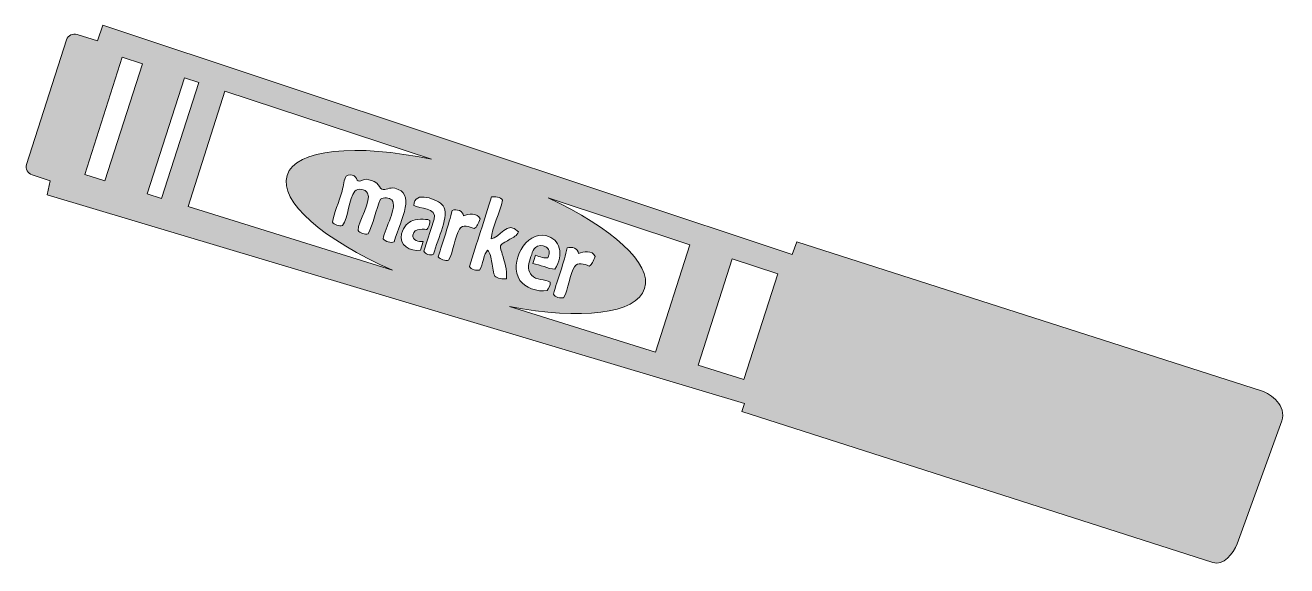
# Model space of a CAD drawing. Header units: inches. Extents: x 0 to 102, y 0 to 43.
import ezdxf

# ---------------------------------------------------------------- set-up
doc = ezdxf.new("R2010")
doc.units = ezdxf.units.IN
doc.header["$MEASUREMENT"] = 0
doc.layers.add('Layer 1', color=7, linetype='Continuous')

msp = doc.modelspace()

# ---------------------------------------------------------------- hatches: boundary and pattern name
at = {"layer": 'Layer 1', "true_color": 0xadb548}
h = msp.add_hatch(color=55, dxfattribs=at)
h.dxf.hatch_style = 2
edge = h.paths.add_edge_path()
edge.add_spline(control_points=[(99.88, 13.92), (99.88, 13.92), (62.31, 25.97), (62.31, 25.97), (62.31, 25.97), (61.92, 24.94), (61.92, 24.94), (61.92, 24.94), (6.18, 43.49), (6.18, 43.49), (6.18, 43.49), (5.75, 42.22), (5.75, 42.22), (5.75, 42.22), (4.11, 42.74), (4.11, 42.74), (3.76, 42.86), (3.38, 42.66), (3.26, 42.31), (3.26, 42.31), (0.03, 32.23), (0.03, 32.23), (-0.08, 31.88), (0.11, 31.5), (0.47, 31.39), (0.47, 31.39), (1.93, 30.92), (1.93, 30.92), (1.93, 30.92), (1.7, 29.78), (1.7, 29.78), (1.7, 29.78), (58.07, 12.91), (58.07, 12.91), (58.07, 12.91), (57.86, 12.26), (57.86, 12.26), (57.86, 12.26), (95.95, 0.04), (95.95, 0.04), (96.76, -0.22), (97.64, 0.75), (97.9, 1.56), (97.9, 1.56), (101.52, 11.49), (101.52, 11.49), (101.92, 12.74), (100.69, 13.66), (99.88, 13.92)], knot_values=[0, 0, 0, 0, 1, 1, 1, 2, 2, 2, 3, 3, 3, 4, 4, 4, 5, 5, 5, 6, 6, 6, 7, 7, 7, 8, 8, 8, 9, 9, 9, 10, 10, 10, 11, 11, 11, 12, 12, 12, 13, 13, 13, 14, 14, 14, 15, 15, 15, 16, 16, 16, 16], degree=3, periodic=1)
edge = h.paths.add_edge_path()
edge.add_spline(control_points=[(42.01, 26.48), (43.19, 26.2), (43.5, 24.96), (42.75, 23.76), (42.21, 23.77), (41.53, 24.15), (40.97, 24.22), (41.01, 24.32), (41.05, 24.43), (41.08, 24.54), (41.12, 24.67), (41.14, 24.79), (41.18, 24.91), (41.49, 24.75), (41.95, 24.63), (42.18, 24.68), (42.22, 24.69), (42.26, 24.94), (42.27, 24.98), (42.28, 25.07), (42.29, 25.15), (42.27, 25.24), (42.24, 25.39), (42.14, 25.51), (42, 25.58), (41.77, 25.71), (41.37, 25.7), (41.17, 25.52), (41, 25.38), (40.93, 25.16), (40.87, 24.95), (40.72, 24.52), (40.49, 23.95), (40.71, 23.5), (40.75, 23.42), (40.8, 23.34), (40.86, 23.27), (41.22, 22.87), (41.96, 22.97), (42.36, 22.71), (42.41, 22.48), (42.24, 22.21), (42.12, 22.04), (41.32, 21.89), (40.31, 22.29), (39.92, 22.85), (38.95, 24.3), (40.43, 26.86), (42.01, 26.48)], knot_values=[0, 0, 0, 0, 1, 1, 1, 2, 2, 2, 3, 3, 3, 4, 4, 4, 5, 5, 5, 6, 6, 6, 7, 7, 7, 8, 8, 8, 9, 9, 9, 10, 10, 10, 11, 11, 11, 12, 12, 12, 13, 13, 13, 14, 14, 14, 15, 15, 15, 16, 16, 16, 16], degree=3, periodic=1)
edge = h.paths.add_edge_path()
edge.add_spline(control_points=[(43.75, 25.48), (44.09, 25.62), (44.65, 25.44), (44.65, 25.03), (45.03, 25.21), (45.79, 25.32), (46, 24.79), (45.88, 24.44), (45.73, 24.13), (45.53, 24.02), (45.06, 24.16), (44.62, 24.39), (44.33, 23.95), (43.92, 23.35), (43.87, 22.15), (43.45, 21.46), (43.21, 21.37), (42.74, 21.52), (42.62, 21.73), (42.98, 22.95), (43.48, 24.36), (43.75, 25.48)], knot_values=[0, 0, 0, 0, 1, 1, 1, 2, 2, 2, 3, 3, 3, 4, 4, 4, 5, 5, 5, 6, 6, 6, 7, 7, 7, 7], degree=3, periodic=1)
h.paths.add_polyline_path([(6.35, 30.92), (4.73, 31.42), (7.77, 40.91), (9.39, 40.37)])
h.paths.add_polyline_path([(9.78, 29.85), (12.8, 39.24), (13.95, 38.86), (10.95, 29.49)])
edge = h.paths.add_edge_path()
edge.add_spline(control_points=[(13.08, 28.83), (13.08, 28.83), (16.07, 38.16), (16.07, 38.16), (16.07, 38.16), (32.76, 32.65), (32.76, 32.65), (26.65, 33.93), (21.76, 33.49), (21.09, 31.35), (20.42, 29.24), (24.03, 26.14), (29.61, 23.68), (29.61, 23.68), (13.08, 28.83), (13.08, 28.83)], knot_values=[0, 0, 0, 0, 1, 1, 1, 2, 2, 2, 3, 3, 3, 4, 4, 4, 5, 5, 5, 5], degree=3, periodic=1)
edge = h.paths.add_edge_path()
edge.add_spline(control_points=[(28.87, 26.22), (28.97, 27.08), (30.09, 28.83), (29.55, 29.36), (29.36, 29.54), (28.89, 29.61), (28.65, 29.42), (28.27, 28.6), (28.05, 27.37), (27.64, 26.63), (27.43, 26.53), (26.94, 26.69), (26.83, 26.89), (26.81, 27.62), (27.96, 29.28), (27.6, 29.92), (27.42, 30.22), (26.8, 30.37), (26.57, 30.06), (26.09, 29.48), (26.05, 27.91), (25.56, 27.3), (25.36, 27.2), (24.87, 27.36), (24.76, 27.57), (24.87, 28.26), (25.29, 29.2), (25.54, 30.08), (25.67, 30.53), (25.67, 30.99), (25.88, 31.29), (26.09, 31.39), (26.29, 31.43), (26.52, 31.31), (26.73, 31.2), (26.68, 30.96), (26.84, 30.9), (26.99, 30.82), (27.28, 31.04), (27.51, 31.03), (27.76, 31.01), (28.09, 30.91), (28.34, 30.72), (28.51, 30.58), (28.6, 30.29), (28.75, 30.23), (29.05, 30.13), (29.41, 30.41), (29.8, 30.31), (31.49, 29.92), (30.38, 27.95), (29.74, 25.98), (29.52, 25.83), (29.01, 26.01), (28.87, 26.22)], knot_values=[0, 0, 0, 0, 1, 1, 1, 2, 2, 2, 3, 3, 3, 4, 4, 4, 5, 5, 5, 6, 6, 6, 7, 7, 7, 8, 8, 8, 9, 9, 9, 10, 10, 10, 11, 11, 11, 12, 12, 12, 13, 13, 13, 14, 14, 14, 15, 15, 15, 16, 16, 16, 17, 17, 17, 18, 18, 18, 18], degree=3, periodic=1)
edge = h.paths.add_edge_path()
edge.add_spline(control_points=[(31.87, 25.3), (31.03, 25.17), (30.13, 25.71), (30.35, 26.62), (30.49, 27.23), (30.89, 27.58), (31.27, 27.71), (31.7, 27.86), (32.59, 27.82), (32.63, 27.69), (32.67, 27.56), (32.5, 26.99), (32.4, 26.98), (32.31, 26.96), (31.34, 27.15), (31.26, 26.52), (31.21, 26.12), (31.73, 25.94), (32.09, 26), (32.09, 26), (31.87, 25.3), (31.87, 25.3)], knot_values=[0, 0, 0, 0, 1, 1, 1, 2, 2, 2, 3, 3, 3, 4, 4, 4, 5, 5, 5, 6, 6, 6, 7, 7, 7, 7], degree=3, periodic=1)
edge = h.paths.add_edge_path()
edge.add_spline(control_points=[(32.14, 25.22), (32.14, 25.22), (32.99, 27.81), (32.99, 27.81), (33.26, 28.74), (31.77, 28.65), (31.35, 28.92), (31.34, 30.17), (33.3, 29.42), (33.71, 28.89), (34.27, 28.13), (33.28, 26.3), (32.93, 24.97), (32.66, 24.84), (32.27, 25), (32.14, 25.22)], knot_values=[0, 0, 0, 0, 1, 1, 1, 2, 2, 2, 3, 3, 3, 4, 4, 4, 5, 5, 5, 5], degree=3, periodic=1)
edge = h.paths.add_edge_path()
edge.add_spline(control_points=[(35.03, 26.99), (34.62, 26.39), (34.57, 25.19), (34.15, 24.5), (33.91, 24.41), (33.44, 24.56), (33.32, 24.77), (33.68, 25.99), (34.18, 27.4), (34.45, 28.52), (34.79, 28.66), (35.35, 28.48), (35.35, 28.07), (35.73, 28.25), (36.49, 28.36), (36.7, 27.83), (36.58, 27.48), (36.43, 27.17), (36.23, 27.05), (35.76, 27.2), (35.32, 27.43), (35.03, 26.99)], knot_values=[0, 0, 0, 0, 1, 1, 1, 2, 2, 2, 3, 3, 3, 4, 4, 4, 5, 5, 5, 6, 6, 6, 7, 7, 7, 7], degree=3, periodic=1)
edge = h.paths.add_edge_path()
edge.add_spline(control_points=[(38.83, 22.99), (38.55, 22.94), (38.07, 23.03), (37.9, 23.2), (37.76, 23.38), (37.73, 23.96), (37.65, 24.3), (37.57, 24.7), (37.53, 25.11), (37.31, 25.3), (37, 25.03), (36.92, 24.11), (36.66, 23.69), (36.44, 23.61), (35.96, 23.76), (35.83, 23.97), (36.39, 25.83), (37.1, 27.83), (37.61, 29.6), (37.85, 29.67), (38.38, 29.59), (38.51, 29.35), (38.33, 28.32), (37.64, 27.15), (37.59, 26.22), (38.29, 26.26), (38.89, 27.79), (39.79, 26.79), (39.69, 26.46), (39.39, 26.36), (39.1, 26.18), (38.91, 26.04), (38.44, 25.87), (38.35, 25.65), (38.3, 25.5), (38.45, 25.15), (38.49, 24.98), (38.67, 24.37), (38.91, 23.73), (38.83, 22.99)], knot_values=[0, 0, 0, 0, 1, 1, 1, 2, 2, 2, 3, 3, 3, 4, 4, 4, 5, 5, 5, 6, 6, 6, 7, 7, 7, 8, 8, 8, 9, 9, 9, 10, 10, 10, 11, 11, 11, 12, 12, 12, 13, 13, 13, 13], degree=3, periodic=1)
edge = h.paths.add_edge_path()
edge.add_spline(control_points=[(50.89, 17.06), (50.89, 17.06), (39.07, 20.74), (39.07, 20.74), (44.83, 19.65), (49.35, 20.14), (50, 22.19), (50.64, 24.2), (47.37, 27.13), (42.2, 29.53), (42.2, 29.53), (53.67, 25.74), (53.67, 25.74), (53.67, 25.74), (50.89, 17.06), (50.89, 17.06)], knot_values=[0, 0, 0, 0, 1, 1, 1, 2, 2, 2, 3, 3, 3, 4, 4, 4, 5, 5, 5, 5], degree=3, periodic=1)
h.paths.add_polyline_path([(58.03, 14.84), (54.32, 16), (57.09, 24.61), (60.77, 23.39)])

# ---------------------------------------------------------------- linework, layer by layer
at = {"layer": 'Layer 1', "lineweight": 0}
for points in [[(6.35, 30.92), (4.73, 31.42), (7.77, 40.91), (9.39, 40.37), (6.35, 30.92)], [(9.78, 29.85), (12.8, 39.24), (13.95, 38.86), (10.95, 29.49), (9.78, 29.85)], [(58.03, 14.84), (54.32, 16), (57.09, 24.61), (60.77, 23.39), (58.03, 14.84)]]:
    msp.add_lwpolyline(points, dxfattribs=at)
for points, knots in [([(99.88, 13.92), (99.88, 13.92), (62.31, 25.97), (62.31, 25.97), (62.31, 25.97), (61.92, 24.94), (61.92, 24.94), (61.92, 24.94), (6.18, 43.49), (6.18, 43.49), (6.18, 43.49), (5.75, 42.22), (5.75, 42.22), (5.75, 42.22), (4.11, 42.74), (4.11, 42.74), (3.76, 42.86), (3.38, 42.66), (3.26, 42.31), (3.26, 42.31), (0.03, 32.23), (0.03, 32.23), (-0.08, 31.88), (0.11, 31.5), (0.47, 31.39), (0.47, 31.39), (1.93, 30.92), (1.93, 30.92), (1.93, 30.92), (1.7, 29.78), (1.7, 29.78), (1.7, 29.78), (58.07, 12.91), (58.07, 12.91), (58.07, 12.91), (57.86, 12.26), (57.86, 12.26), (57.86, 12.26), (95.95, 0.04), (95.95, 0.04), (96.76, -0.22), (97.64, 0.75), (97.9, 1.56), (97.9, 1.56), (101.52, 11.49), (101.52, 11.49), (101.92, 12.74), (100.69, 13.66), (99.88, 13.92)], [0, 0, 0, 0, 1, 1, 1, 2, 2, 2, 3, 3, 3, 4, 4, 4, 5, 5, 5, 6, 6, 6, 7, 7, 7, 8, 8, 8, 9, 9, 9, 10, 10, 10, 11, 11, 11, 12, 12, 12, 13, 13, 13, 14, 14, 14, 15, 15, 15, 16, 16, 16, 16]), ([(13.08, 28.83), (13.08, 28.83), (16.07, 38.16), (16.07, 38.16), (16.07, 38.16), (32.76, 32.65), (32.76, 32.65), (26.65, 33.93), (21.76, 33.49), (21.09, 31.35), (20.42, 29.24), (24.03, 26.14), (29.61, 23.68), (29.61, 23.68), (13.08, 28.83), (13.08, 28.83)], [0, 0, 0, 0, 1, 1, 1, 2, 2, 2, 3, 3, 3, 4, 4, 4, 5, 5, 5, 5]), ([(28.87, 26.22), (28.97, 27.08), (30.09, 28.83), (29.55, 29.36), (29.36, 29.54), (28.89, 29.61), (28.65, 29.42), (28.27, 28.6), (28.05, 27.37), (27.64, 26.63), (27.43, 26.53), (26.94, 26.69), (26.83, 26.89), (26.81, 27.62), (27.96, 29.28), (27.6, 29.92), (27.42, 30.22), (26.8, 30.37), (26.57, 30.06), (26.09, 29.48), (26.05, 27.91), (25.56, 27.3), (25.36, 27.2), (24.87, 27.36), (24.76, 27.57), (24.87, 28.26), (25.29, 29.2), (25.54, 30.08), (25.67, 30.53), (25.67, 30.99), (25.88, 31.29), (26.09, 31.39), (26.29, 31.43), (26.52, 31.31), (26.73, 31.2), (26.68, 30.96), (26.84, 30.9), (26.99, 30.82), (27.28, 31.04), (27.51, 31.03), (27.76, 31.01), (28.09, 30.91), (28.34, 30.72), (28.51, 30.58), (28.6, 30.29), (28.75, 30.23), (29.05, 30.13), (29.41, 30.41), (29.8, 30.31), (31.49, 29.92), (30.38, 27.95), (29.74, 25.98), (29.52, 25.83), (29.01, 26.01), (28.87, 26.22)], [0, 0, 0, 0, 1, 1, 1, 2, 2, 2, 3, 3, 3, 4, 4, 4, 5, 5, 5, 6, 6, 6, 7, 7, 7, 8, 8, 8, 9, 9, 9, 10, 10, 10, 11, 11, 11, 12, 12, 12, 13, 13, 13, 14, 14, 14, 15, 15, 15, 16, 16, 16, 17, 17, 17, 18, 18, 18, 18]), ([(32.14, 25.22), (32.14, 25.22), (32.99, 27.81), (32.99, 27.81), (33.26, 28.74), (31.77, 28.65), (31.35, 28.92), (31.34, 30.17), (33.3, 29.42), (33.71, 28.89), (34.27, 28.13), (33.28, 26.3), (32.93, 24.97), (32.66, 24.84), (32.27, 25), (32.14, 25.22)], [0, 0, 0, 0, 1, 1, 1, 2, 2, 2, 3, 3, 3, 4, 4, 4, 5, 5, 5, 5]), ([(38.83, 22.99), (38.55, 22.94), (38.07, 23.03), (37.9, 23.2), (37.76, 23.38), (37.73, 23.96), (37.65, 24.3), (37.57, 24.7), (37.53, 25.11), (37.31, 25.3), (37, 25.03), (36.92, 24.11), (36.66, 23.69), (36.44, 23.61), (35.96, 23.76), (35.83, 23.97), (36.39, 25.83), (37.1, 27.83), (37.61, 29.6), (37.85, 29.67), (38.38, 29.59), (38.51, 29.35), (38.33, 28.32), (37.64, 27.15), (37.59, 26.22), (38.29, 26.26), (38.89, 27.79), (39.79, 26.79), (39.69, 26.46), (39.39, 26.36), (39.1, 26.18), (38.91, 26.04), (38.44, 25.87), (38.35, 25.65), (38.3, 25.5), (38.45, 25.15), (38.49, 24.98), (38.67, 24.37), (38.91, 23.73), (38.83, 22.99)], [0, 0, 0, 0, 1, 1, 1, 2, 2, 2, 3, 3, 3, 4, 4, 4, 5, 5, 5, 6, 6, 6, 7, 7, 7, 8, 8, 8, 9, 9, 9, 10, 10, 10, 11, 11, 11, 12, 12, 12, 13, 13, 13, 13]), ([(35.03, 26.99), (34.62, 26.39), (34.57, 25.19), (34.15, 24.5), (33.91, 24.41), (33.44, 24.56), (33.32, 24.77), (33.68, 25.99), (34.18, 27.4), (34.45, 28.52), (34.79, 28.66), (35.35, 28.48), (35.35, 28.07), (35.73, 28.25), (36.49, 28.36), (36.7, 27.83), (36.58, 27.48), (36.43, 27.17), (36.23, 27.05), (35.76, 27.2), (35.32, 27.43), (35.03, 26.99)], [0, 0, 0, 0, 1, 1, 1, 2, 2, 2, 3, 3, 3, 4, 4, 4, 5, 5, 5, 6, 6, 6, 7, 7, 7, 7]), ([(50.89, 17.06), (50.89, 17.06), (39.07, 20.74), (39.07, 20.74), (44.83, 19.65), (49.35, 20.14), (50, 22.19), (50.64, 24.2), (47.37, 27.13), (42.2, 29.53), (42.2, 29.53), (53.67, 25.74), (53.67, 25.74), (53.67, 25.74), (50.89, 17.06), (50.89, 17.06)], [0, 0, 0, 0, 1, 1, 1, 2, 2, 2, 3, 3, 3, 4, 4, 4, 5, 5, 5, 5]), ([(31.87, 25.3), (31.03, 25.17), (30.13, 25.71), (30.35, 26.62), (30.49, 27.23), (30.89, 27.58), (31.27, 27.71), (31.7, 27.86), (32.59, 27.82), (32.63, 27.69), (32.67, 27.56), (32.5, 26.99), (32.4, 26.98), (32.31, 26.96), (31.34, 27.15), (31.26, 26.52), (31.21, 26.12), (31.73, 25.94), (32.09, 26), (32.09, 26), (31.87, 25.3), (31.87, 25.3)], [0, 0, 0, 0, 1, 1, 1, 2, 2, 2, 3, 3, 3, 4, 4, 4, 5, 5, 5, 6, 6, 6, 7, 7, 7, 7]), ([(42.01, 26.48), (43.19, 26.2), (43.5, 24.96), (42.75, 23.76), (42.21, 23.77), (41.53, 24.15), (40.97, 24.22), (41.01, 24.32), (41.05, 24.43), (41.08, 24.54), (41.12, 24.67), (41.14, 24.79), (41.18, 24.91), (41.49, 24.75), (41.95, 24.63), (42.18, 24.68), (42.22, 24.69), (42.26, 24.94), (42.27, 24.98), (42.28, 25.07), (42.29, 25.15), (42.27, 25.24), (42.24, 25.39), (42.14, 25.51), (42, 25.58), (41.77, 25.71), (41.37, 25.7), (41.17, 25.52), (41, 25.38), (40.93, 25.16), (40.87, 24.95), (40.72, 24.52), (40.49, 23.95), (40.71, 23.5), (40.75, 23.42), (40.8, 23.34), (40.86, 23.27), (41.22, 22.87), (41.96, 22.97), (42.36, 22.71), (42.41, 22.48), (42.24, 22.21), (42.12, 22.04), (41.32, 21.89), (40.31, 22.29), (39.92, 22.85), (38.95, 24.3), (40.43, 26.86), (42.01, 26.48)], [0, 0, 0, 0, 1, 1, 1, 2, 2, 2, 3, 3, 3, 4, 4, 4, 5, 5, 5, 6, 6, 6, 7, 7, 7, 8, 8, 8, 9, 9, 9, 10, 10, 10, 11, 11, 11, 12, 12, 12, 13, 13, 13, 14, 14, 14, 15, 15, 15, 16, 16, 16, 16]), ([(43.75, 25.48), (44.09, 25.62), (44.65, 25.44), (44.65, 25.03), (45.03, 25.21), (45.79, 25.32), (46, 24.79), (45.88, 24.44), (45.73, 24.13), (45.53, 24.02), (45.06, 24.16), (44.62, 24.39), (44.33, 23.95), (43.92, 23.35), (43.87, 22.15), (43.45, 21.46), (43.21, 21.37), (42.74, 21.52), (42.62, 21.73), (42.98, 22.95), (43.48, 24.36), (43.75, 25.48)], [0, 0, 0, 0, 1, 1, 1, 2, 2, 2, 3, 3, 3, 4, 4, 4, 5, 5, 5, 6, 6, 6, 7, 7, 7, 7])]:
    msp.add_open_spline(points, degree=3, knots=knots, dxfattribs=at)

doc.saveas('drawing.dxf')
